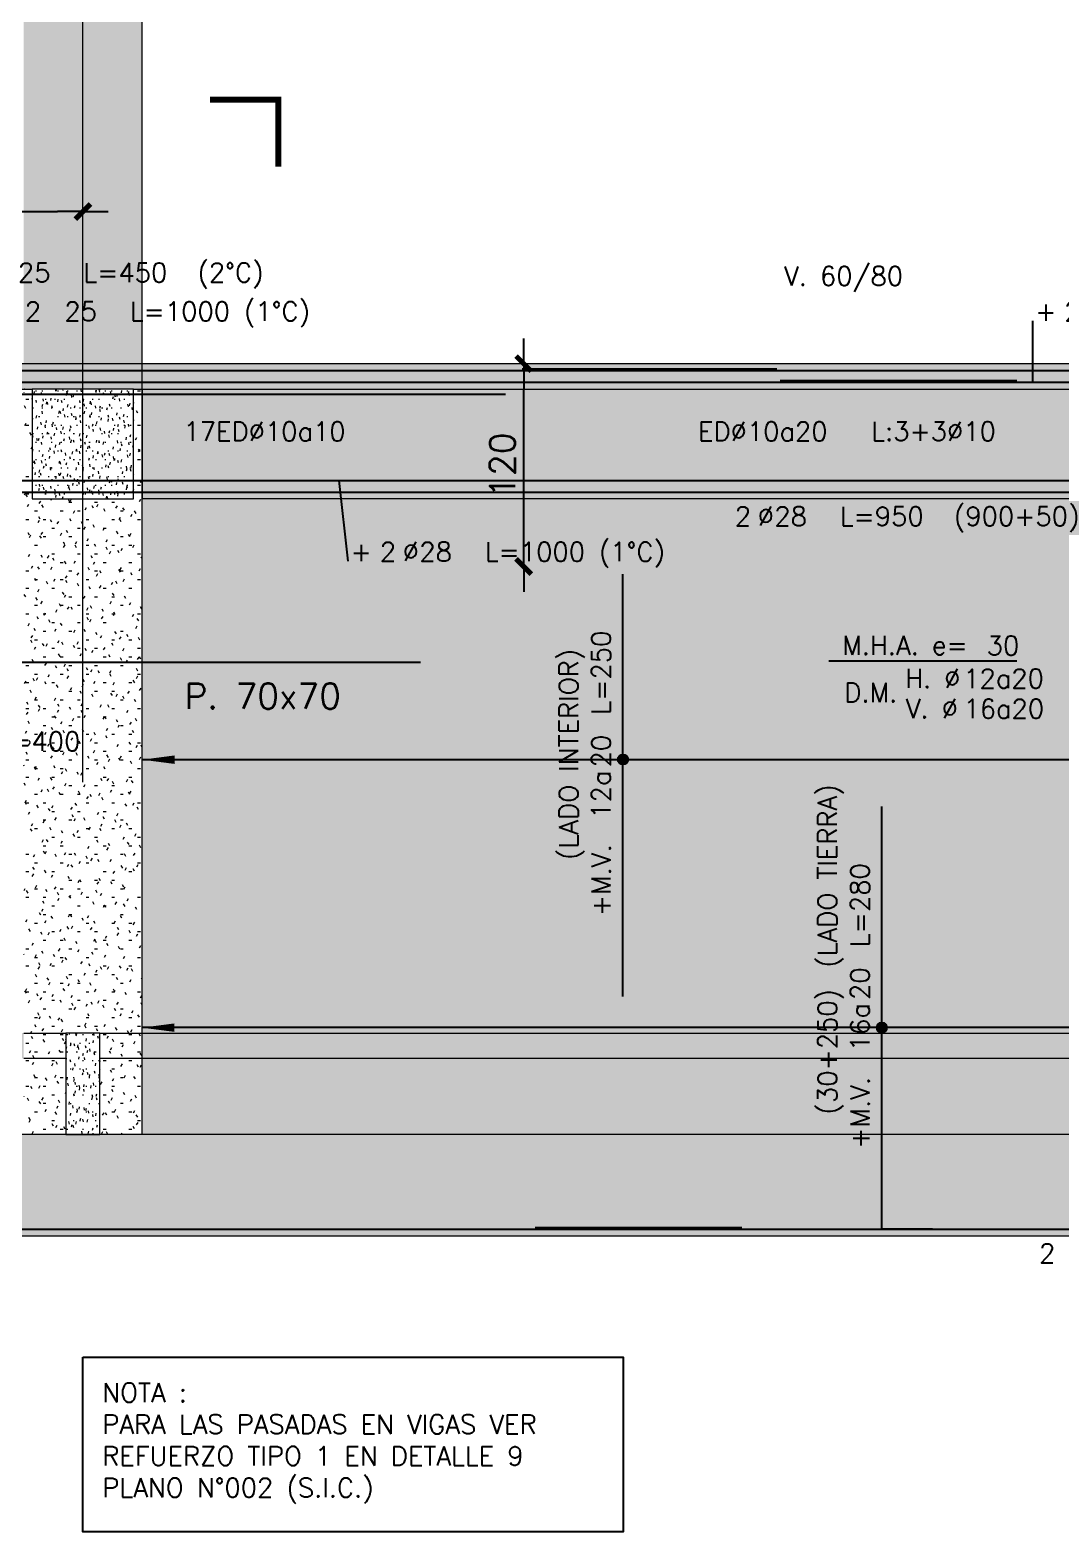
# Model space of a CAD drawing. Extents: x -9609 to 18865, y -11714 to 16567.
# Drawn here: x 2171 to 2780, y 1673 to 2562 of the extents above; entities that cross this region are included whole.
import ezdxf
from ezdxf.enums import TextEntityAlignment as Align

# ---------------------------------------------------------------- set-up
doc = ezdxf.new("R2010")
doc.units = 0
doc.header["$LTSCALE"] = 30
doc.header["$MEASUREMENT"] = 0
doc.linetypes.add('EJEI$0$RLE-PROYECCION', pattern=[0.71438, 0.47625, -0.23813])
doc.layers.get('0').update_dxf_attribs({"linetype": 'CONTINUOUS'})
for name, color, linetype in [('EJEI$0$FE', 7, 'CONTINUOUS'), ('EJEI$0$RLA-CORTES', 5, 'CONTINUOUS'), ('EJEI$0$RLA-FE', 7, 'CONTINUOUS'), ('EJEI$0$RLA-TEXTOS-FE', 9, 'CONTINUOUS'), ('EJEI$0$TEXTOS-FE', 9, 'CONTINUOUS'), ('EJEI$0$TEXTOS1', 9, 'CONTINUOUS')]:
    doc.layers.add(name, color=color, linetype=linetype)
doc.layers.add('EJEI$0$RLA-ACHURADO', color=30, linetype='EJEI$0$RLE-PROYECCION', lineweight=15, transparency=0.7)
for name, color, linetype, lineweight in [('EJEI$0$RLA-CONTORNO', 30, 'CONTINUOUS', 15), ('EJEI$0$RLA-EJES', 1, 'CONTINUOUS', 9), ('EJEI$0$RLA-TEXTOS-1', 9, 'CONTINUOUS', 9)]:
    doc.layers.add(name, color=color, linetype=linetype, lineweight=lineweight)
doc.styles.add('EJEI$0$RomanD', font='romand.shx', dxfattribs={"height": 31.5})
doc.styles.add('EJEI$0$RomanS', font='romans.shx', dxfattribs={"height": 11.25})
doc.styles.add('EJEI$0$Standard', font='txt')
doc.dimstyles.new('EJEI$0$ING-50', dxfattribs={"dimscale": 50, "dimtxt": 0.27, "dimasz": 0.3, "dimexe": 0, "dimexo": 0, "dimgap": 0.1, "dimtad": 1, "dimdec": 1, "dimzin": 12, "dimdsep": 46, "dimtxsty": 'EJEI$0$RomanS', "dimblk": 'EJEI$0$TICK1', "dimblk1": 'EJEI$0$TICK1', "dimblk2": 'EJEI$0$TICK1', "dimcen": 0.09, "dimclrd": 2, "dimclre": 1, "dimclrt": 3, "dimadec": 0, "dimazin": 0, "dimtfac": 1, "dimtdec": 0, "dimtix": 1, "dimtmove": 2, "dimatfit": 3, "dimldrblk": 'EJEI$0$TICK1', "dimfxl": 0, "dimfxlon": 1, "dimtolj": 1, "dimtzin": 0, "dimarcsym": 0})
doc.dimstyles.new('EJEI$0$ING50', dxfattribs={"dimscale": 50, "dimtxt": 0.27, "dimasz": 0.3, "dimexe": 0, "dimexo": 0, "dimgap": 0.1, "dimtad": 1, "dimdec": 1, "dimzin": 12, "dimdsep": 46, "dimtxsty": 'EJEI$0$RomanS', "dimblk": 'EJEI$0$TICK1', "dimblk1": 'EJEI$0$TICK1', "dimblk2": 'EJEI$0$TICK1', "dimcen": 0.09, "dimclrd": 2, "dimclre": 1, "dimclrt": 3, "dimadec": 0, "dimazin": 0, "dimtfac": 1, "dimtdec": 0, "dimtix": 1, "dimtmove": 2, "dimatfit": 3, "dimldrblk": 'EJEI$0$TICK1', "dimfxl": 0, "dimfxlon": 1, "dimtolj": 1, "dimtzin": 0, "dimarcsym": 0})
pattern_1 = [(0, (-2025.082, -1558.006), (7.448, 5.08), [0.614, -4.971, 0.614, -4.971, -29.791]), (0, (-2025.082, -1558.006), (7.448, 5.08), [-11.172, 0.614, -10.557, 0.614, -4.971, -13.034]), (0, (-2025.082, -1558.006), (7.448, 5.08), [-27.929, 0.614, -3.109, 0.614, -8.695]), (101.948, (-2022.289, -1555.466), (-5.3358703, 15.057556), [1.484, -12.007, 1.484, -83.956]), (101.948, (-2022.289, -1555.466), (-5.3358703, 15.057556), [-14.974, -12.007, 1.484, -25.497, -44.968]), (101.948, (-2022.289, -1555.466), (-5.3358703, 15.057556), [-53.962, 1.484, -12.007, 1.484, -29.994]), (101.948, (-2022.289, -1555.466), (-5.3358703, 15.057556), [-68.936, -7.51, 1.484, -21]), (258.052, (-2021.358, -1545.306), (-2.1116062, -20.1370994), [1.484, -12.007, 1.484, -83.956]), (258.052, (-2021.358, -1545.306), (-2.1116062, -20.1370994), [-14.974, -12.007, 1.484, -25.497, -44.968]), (258.052, (-2021.358, -1545.306), (-2.1116062, -20.1370994), [-53.962, 1.484, -12.007, 1.484, -29.994]), (258.052, (-2021.358, -1545.306), (-2.1116062, -20.1370994), [-68.936, -7.51, 1.484, -21])]
pattern_2 = [(0, (-2025.066, -1558.006), (7.448, 5.08), [0.614, -4.972, 0.614, -4.972, -29.792]), (0, (-2025.066, -1558.006), (7.448, 5.08), [-11.172, 0.614, -10.558, 0.614, -4.972, -13.034]), (0, (-2025.066, -1558.006), (7.448, 5.08), [-27.93, 0.614, -3.11, 0.614, -8.696]), (101.949, (-2022.273, -1555.466), (-5.3361331, 15.0574629), [1.484, -12.007, 1.484, -83.956]), (101.949, (-2022.273, -1555.466), (-5.3361331, 15.0574629), [-14.974, -12.007, 1.484, -25.497, -44.968]), (101.949, (-2022.273, -1555.466), (-5.3361331, 15.0574629), [-53.962, 1.484, -12.007, 1.484, -29.994]), (101.949, (-2022.273, -1555.466), (-5.3361331, 15.0574629), [-68.937, -7.51, 1.484, -21]), (258.051, (-2021.342, -1545.306), (-2.1119577, -20.1370625), [1.484, -12.007, 1.484, -83.956]), (258.051, (-2021.342, -1545.306), (-2.1119577, -20.1370625), [-14.974, -12.007, 1.484, -25.497, -44.968]), (258.051, (-2021.342, -1545.306), (-2.1119577, -20.1370625), [-53.962, 1.484, -12.007, 1.484, -29.994]), (258.051, (-2021.342, -1545.306), (-2.1119577, -20.1370625), [-68.937, -7.51, 1.484, -21])]

# ---------------------------------------------------------------- blocks, each defined once
blk = doc.blocks.new('*U161')
at = {"layer": 'EJEI$0$RLA-FE'}
for p, q in [((0, 0), (950, 0)), ((950, 0), (1000, 0)), ((1000, 0), (1000, 0)), ((1000, 0), (1000, 0))]:
    blk.add_line(p, q, dxfattribs=at)
at = {"layer": 'EJEI$0$RLA-FE', "color": 3, "style": 'EJEI$0$RomanS', "flags": 8}
for tag, p in [('F=', (314.52, -19.89)), ('NUM', (328.93, -19.89))]:
    blk.add_attdef(tag, text='', height=11.25, dxfattribs=at).set_placement(p, align=Align.RIGHT)
at = {"layer": 'EJEI$0$RLA-FE', "color": 3, "style": 'EJEI$0$RomanS'}
for tag, p, flags in [('PHI', (332.82, -19.68), 12), ('DIAM', (342.68, -19.89), 12), ('MINUS', (364.7, -19.89), 13), ('MARK', (378.09, -19.89), 13), ('TEXTO_FE1', (381.39, -19.89), 8), ('TEXTO_FE2', (448.91, -19.88), 8), ('TIPO', (498.8, -57.92), 13), ('NVECES', (484.93, -76.86), 13), ('NUMFE', (488.86, -96.62), 13), ('CAPA', (497.06, -115.74), 13), ('DESPLAZA', (277.18, -134.17), 13), ('ESPACIO', (283.22, -152.53), 13), ('CANT', (297.06, -171.33), 13)]:
    blk.add_attdef(tag, p, '', height=11.25, dxfattribs=dict(at, flags=flags))
blk = doc.blocks.new('*U151')
at = {"layer": 'EJEI$0$RLA-FE'}
blk.add_line((0, 0), (918.21, 0), dxfattribs=at)
at = {"layer": 'EJEI$0$RLA-FE', "color": 3, "style": 'EJEI$0$RomanS', "flags": 8}
for tag, p in [('F=', (408.44, -47.89)), ('NUM', (422.85, -47.89))]:
    blk.add_attdef(tag, text='', height=11.25, dxfattribs=at).set_placement(p, align=Align.RIGHT)
at = {"layer": 'EJEI$0$RLA-FE', "color": 3, "style": 'EJEI$0$RomanS'}
for tag, p, flags in [('PHI', (426.74, -47.68), 12), ('DIAM', (436.6, -47.89), 12), ('MINUS', (458.62, -47.89), 13), ('MARK', (472.01, -47.89), 13), ('TEXTO_FE1', (475.31, -47.89), 8), ('TEXTO_FE2', (542.83, -47.88), 8), ('TIPO', (498.8, -57.92), 13), ('NVECES', (484.93, -76.86), 13), ('NUMFE', (488.86, -96.62), 13), ('CAPA', (497.06, -115.74), 13), ('DESPLAZA', (277.18, -134.17), 13), ('ESPACIO', (283.22, -152.53), 13), ('CANT', (297.06, -171.33), 13)]:
    blk.add_attdef(tag, p, '', height=11.25, dxfattribs=dict(at, flags=flags))
blk = doc.blocks.new('*U153')
at = {"layer": 'EJEI$0$RLA-FE'}
for q in [(0, 0), (818.21, 0)]:
    blk.add_line((0, 0), q, dxfattribs=at)
at = {"layer": 'EJEI$0$RLA-FE', "color": 3, "style": 'EJEI$0$RomanS', "flags": 8}
for tag, p in [('F=', (358.44, -19.89)), ('NUM', (372.85, -19.89))]:
    blk.add_attdef(tag, text='', height=11.25, dxfattribs=at).set_placement(p, align=Align.RIGHT)
at = {"layer": 'EJEI$0$RLA-FE', "color": 3, "style": 'EJEI$0$RomanS'}
for tag, p, flags in [('PHI', (376.74, -19.68), 12), ('DIAM', (386.6, -19.89), 12), ('MINUS', (408.62, -19.89), 13), ('MARK', (422.01, -19.89), 13), ('TEXTO_FE1', (425.31, -19.89), 8), ('TEXTO_FE2', (492.83, -19.88), 8), ('TIPO', (448.8, -57.92), 13), ('NVECES', (434.93, -76.86), 13), ('NUMFE', (438.86, -96.62), 13), ('CAPA', (447.06, -115.74), 13), ('DESPLAZA', (277.18, -134.17), 13), ('ESPACIO', (283.22, -152.53), 13), ('CANT', (297.06, -171.33), 13)]:
    blk.add_attdef(tag, p, '', height=11.25, dxfattribs=dict(at, flags=flags))
blk = doc.blocks.new('*U52')
at = {"layer": 'EJEI$0$RLA-FE'}
for p, q in [((0, 0), (918.21, 0)), ((918.21, 0), (968.21, 0)), ((968.21, 0), (1000, 0)), ((1000, 0), (1000, 0))]:
    blk.add_line(p, q, dxfattribs=at)
at = {"layer": 'EJEI$0$RLA-FE', "color": 3, "style": 'EJEI$0$RomanS', "flags": 8}
for tag, p in [('F=', (408.44, 36.32)), ('NUM', (422.85, 36.32))]:
    blk.add_attdef(tag, text='', height=11.25, dxfattribs=at).set_placement(p, align=Align.RIGHT)
at = {"layer": 'EJEI$0$RLA-FE', "color": 3, "style": 'EJEI$0$RomanS'}
for tag, p, flags in [('PHI', (426.74, 36.54), 14), ('DIAM', (436.6, 36.32), 12), ('MINUS', (458.62, 36.32), 13), ('MARK', (472.01, 36.32), 13), ('TEXTO_FE1', (475.31, 36.32), 8), ('TEXTO_FE2', (542.83, 36.34), 8), ('TIPO', (498.8, -75.78), 13), ('NVECES', (484.93, -94.72), 13), ('NUMFE', (488.86, -114.48), 13), ('CAPA', (497.06, -133.6), 13), ('DESPLAZA', (278.34, -151.59), 13), ('ESPACIO', (284.39, -169.95), 13), ('CANT', (298.23, -188.75), 13)]:
    blk.add_attdef(tag, p, '', height=11.25, dxfattribs=dict(at, flags=flags))
blk = doc.blocks.new('*U53')
at = {"layer": 'EJEI$0$RLA-FE'}
for p, q in [((0, 0), (0, 0)), ((0, 0), (428.21, 0)), ((428.21, 0), (478.21, 0)), ((478.21, 0), (510, 0)), ((510, 0), (510, -40))]:
    blk.add_line(p, q, dxfattribs=at)
at = {"layer": 'EJEI$0$RLA-FE', "color": 3, "style": 'EJEI$0$RomanS', "flags": 8}
for tag, p in [('F=', (163.44, 36.32)), ('NUM', (177.85, 36.32))]:
    blk.add_attdef(tag, text='', height=11.25, dxfattribs=at).set_placement(p, align=Align.RIGHT)
at = {"layer": 'EJEI$0$RLA-FE', "color": 3, "style": 'EJEI$0$RomanS'}
for tag, p, flags in [('PHI', (181.74, 36.54), 14), ('DIAM', (191.6, 36.32), 12), ('MINUS', (213.62, 36.32), 13), ('MARK', (227.01, 36.32), 13), ('TEXTO_FE1', (230.31, 36.32), 8), ('TEXTO_FE2', (297.83, 36.34), 8), ('TIPO', (253.8, -75.78), 13), ('NVECES', (239.93, -94.72), 13), ('NUMFE', (243.86, -114.48), 13), ('CAPA', (252.06, -133.6), 13), ('DESPLAZA', (278.34, -151.59), 13), ('ESPACIO', (284.39, -169.95), 13), ('CANT', (298.23, -188.75), 13)]:
    blk.add_attdef(tag, p, '', height=11.25, dxfattribs=dict(at, flags=flags))
blk = doc.blocks.new('*U54')
at = {"layer": 'EJEI$0$RLA-FE', "color": 6}
blk.add_line((0, 1), (140, 1), dxfattribs=at)
at = {"layer": 'EJEI$0$RLA-FE', "color": 3, "style": 'EJEI$0$RomanS', "flags": 8}
for tag, p in [('(', (55.66, 9.14)), ('EMP', (74.68, 9.14)), (')', (93.99, 9.14))]:
    blk.add_attdef(tag, text='', height=11.25, dxfattribs=at).set_placement(p, align=Align.CENTER)
blk = doc.blocks.new('*U114')
at = {"layer": 'EJEI$0$RLA-FE'}
for p, q in [((0, 0), (918.21, 0)), ((918.21, 0), (968.21, 0)), ((968.21, 0), (1000, 0)), ((1000, 0), (1000, 0))]:
    blk.add_line(p, q, dxfattribs=at)
at = {"layer": 'EJEI$0$RLA-FE', "color": 3, "style": 'EJEI$0$RomanS', "flags": 8}
for tag, p in [('F=', (331.3, 9.32)), ('NUM', (345.71, 9.32))]:
    blk.add_attdef(tag, text='', height=11.25, dxfattribs=at).set_placement(p, align=Align.RIGHT)
at = {"layer": 'EJEI$0$RLA-FE', "color": 3, "style": 'EJEI$0$RomanS'}
for tag, p, flags in [('PHI', (349.6, 9.54), 14), ('DIAM', (359.46, 9.32), 12), ('MINUS', (381.48, 9.32), 13), ('MARK', (394.87, 9.32), 13), ('TEXTO_FE1', (398.17, 9.32), 8), ('TEXTO_FE2', (465.69, 9.34), 8), ('TIPO', (498.8, -75.78), 13), ('NVECES', (484.93, -94.72), 13), ('NUMFE', (488.86, -114.48), 13), ('CAPA', (497.06, -133.6), 13), ('DESPLAZA', (278.34, -151.59), 13), ('ESPACIO', (284.39, -169.95), 13), ('CANT', (298.23, -188.75), 13)]:
    blk.add_attdef(tag, p, '', height=11.25, dxfattribs=dict(at, flags=flags))
blk = doc.blocks.new('*U115')
at = {"layer": 'EJEI$0$RLA-FE'}
for q in [(0, 0), (578.21, 0)]:
    blk.add_line((0, 0), q, dxfattribs=at)
at = {"layer": 'EJEI$0$RLA-FE', "color": 3, "style": 'EJEI$0$RomanS', "flags": 8}
for tag, p in [('F=', (346.1, 9.32)), ('NUM', (360.5, 9.32))]:
    blk.add_attdef(tag, text='', height=11.25, dxfattribs=at).set_placement(p, align=Align.RIGHT)
at = {"layer": 'EJEI$0$RLA-FE', "color": 3, "style": 'EJEI$0$RomanS'}
for tag, p, flags in [('PHI', (364.4, 9.54), 14), ('DIAM', (374.26, 9.32), 12), ('MINUS', (396.27, 9.32), 13), ('MARK', (409.67, 9.32), 13), ('TEXTO_FE1', (412.97, 9.32), 8), ('TEXTO_FE2', (480.49, 9.34), 8), ('TIPO', (328.8, -75.78), 13), ('NVECES', (314.93, -94.72), 13), ('NUMFE', (318.86, -114.48), 13), ('CAPA', (327.06, -133.6), 13), ('DESPLAZA', (278.34, -151.59), 13), ('ESPACIO', (284.39, -169.95), 13), ('CANT', (298.23, -188.75), 13)]:
    blk.add_attdef(tag, p, '', height=11.25, dxfattribs=dict(at, flags=flags))
blk = doc.blocks.new('*U55')
at = {"layer": 'EJEI$0$RLA-FE', "color": 6}
blk.add_line((0, 1), (150.5, 1), dxfattribs=at)
at = {"layer": 'EJEI$0$RLA-FE', "color": 3, "style": 'EJEI$0$RomanS', "flags": 8}
for tag, p in [('(', (60.91, 9.14)), ('EMP', (79.93, 9.14)), (')', (99.24, 9.14))]:
    blk.add_attdef(tag, text='', height=11.25, dxfattribs=at).set_placement(p, align=Align.CENTER)
blk = doc.blocks.new('*U43')
at = {"layer": 'EJEI$0$RLA-FE'}
for p, q in [((0, 0), (0, 0)), ((0, 0), (368.21, 0)), ((368.21, 0), (418.21, 0)), ((418.21, 0), (450, 0)), ((450, 0), (450, 0))]:
    blk.add_line(p, q, dxfattribs=at)
at = {"layer": 'EJEI$0$RLA-FE', "color": 3, "style": 'EJEI$0$RomanS', "flags": 8}
for tag, p in [('F=', (133.44, 66.32)), ('NUM', (147.85, 66.32))]:
    blk.add_attdef(tag, text='', height=11.25, dxfattribs=at).set_placement(p, align=Align.RIGHT)
at = {"layer": 'EJEI$0$RLA-FE', "color": 3, "style": 'EJEI$0$RomanS'}
for tag, p, flags in [('PHI', (151.74, 66.54), 14), ('DIAM', (161.6, 66.32), 12), ('MINUS', (183.62, 66.32), 13), ('MARK', (197.01, 66.32), 13), ('TEXTO_FE1', (200.31, 66.32), 8), ('TEXTO_FE2', (267.83, 66.34), 8), ('TIPO', (223.8, -75.78), 13), ('NVECES', (209.93, -94.72), 13), ('NUMFE', (213.86, -114.48), 13), ('CAPA', (222.06, -133.6), 13), ('DESPLAZA', (278.34, -151.59), 13), ('ESPACIO', (284.39, -169.95), 13), ('CANT', (298.23, -188.75), 13)]:
    blk.add_attdef(tag, p, '', height=11.25, dxfattribs=dict(at, flags=flags))
blk = doc.blocks.new('EJEI$0$TICK1')
at = {"color": 2}
for points in [[(0, 0), (-1, 0)], [(0, 0), (1, 0)]]:
    blk.add_lwpolyline(points, dxfattribs=at)
at = {"color": 2, "const_width": 0.2}
blk.add_lwpolyline([(-0.3, -0.3), (0.3, 0.3)], dxfattribs=at)
blk = doc.blocks.new('*D107')
at = {"layer": 'EJEI$0$RLA-FE', "color": 2, "lineweight": -2, "transparency": 16777216}
blk.add_line((-664.82, 85), (-494.82, 85), dxfattribs=at)
at = {"layer": 'EJEI$0$RLA-FE', "color": 2, "lineweight": -2, "transparency": 16777216, "xscale": 15, "yscale": 15, "zscale": 15, "rotation": 180}
blk.add_blockref('EJEI$0$TICK1', (-679.82, 85), dxfattribs=at)
at = {"layer": 'EJEI$0$RLA-FE', "color": 2, "lineweight": -2, "transparency": 16777216, "xscale": 15, "yscale": 15, "zscale": 15}
blk.add_blockref('EJEI$0$TICK1', (-479.82, 85), dxfattribs=at)
at = {"layer": 'EJEI$0$RLA-FE', "color": 3, "transparency": 16777216, "insert": (-579.82, 97.57), "char_height": 15, "attachment_point": 5, "style": 'EJEI$0$RomanS'}
blk.add_mtext('\\A1;200', dxfattribs=at)
blk = doc.blocks.new('*X61')
at = {"color": 0}
for p, q in [((2585, 1329.89), (2585, 1335.36)), ((2587.5, 1330.32), (2587.5, 1337.86)), ((2590, 1330.49), (2590, 1340.36)), ((2592.5, 1330.42), (2592.5, 1338.86)), ((2595, 1330.09), (2595, 1336.36)), ((2597.5, 1329.5), (2597.5, 1333.86)), ((2575, 1325.12), (2575, 1325.36)), ((2577.5, 1326.85), (2577.5, 1327.86)), ((2580, 1328.19), (2580, 1330.36)), ((2582.5, 1329.19), (2582.5, 1332.86)), ((2600, 1328.62), (2600, 1331.36)), ((2602.5, 1327.43), (2602.5, 1328.86)), ((2605, 1325.87), (2605, 1326.36)), ((2607.5, 1323.83), (2607.5, 1323.86))]:
    blk.add_line(p, q, dxfattribs=at)
blk = doc.blocks.new('*U63')
at = {"layer": 'EJEI$0$RLA-CORTES', "color": 2, "linetype": 'Continuous'}
for p, q in [((-112.32, -17.68), (-94.64, -35.36)), ((-94.64, -35.36), (-76.97, -17.68))]:
    blk.add_line(p, q, dxfattribs=at)
at = {"layer": 'EJEI$0$RLA-CORTES', "color": 2, "linetype": 'Continuous', "const_width": 3.5}
blk.add_lwpolyline([(-119.64, 0), (-30, 0)], dxfattribs=at)
at = {"layer": 'EJEI$0$RLA-CORTES', "color": 2, "const_width": 3.51}
blk.add_lwpolyline([(160.47, -39.53), (160.47, 0), (120, 0)], dxfattribs=at)
at = {"layer": 'EJEI$0$RLA-CORTES', "color": 1, "linetype": 'Continuous'}
blk.add_arc((-94.64, 0), 25, 315, 225, dxfattribs=at)
at = {"layer": 'EJEI$0$RLA-CORTES', "color": 2, "linetype": 'Continuous'}
blk.add_arc((-94.64, 0), 25, 225, 315, dxfattribs=at)
at = {"layer": 'EJEI$0$RLA-CORTES', "color": 2, "linetype": 'Continuous', "xscale": -1, "rotation": 180}
blk.add_blockref('*X61', (-2685.14, 1305.5), dxfattribs=at)
at = {"layer": 'EJEI$0$RLA-CORTES', "color": 3, "linetype": 'Continuous', "style": 'EJEI$0$RomanD', "flags": 12}
blk.add_attdef('CORTE', text='', height=13, dxfattribs=at).set_placement((-93.94, 9.42), align=Align.MIDDLE_CENTER)
at = {"layer": 'EJEI$0$RLA-CORTES', "color": 3, "linetype": 'Continuous', "style": 'EJEI$0$Standard', "flags": 12}
blk.add_attdef('PLANO', text='', height=13, dxfattribs=at).set_placement((-92.47, -18.36), align=Align.CENTER)
at = {"layer": 'EJEI$0$RLA-CORTES', "color": 3, "linetype": 'Continuous', "style": 'EJEI$0$RomanD', "flags": 13}
blk.add_attdef('NUM', text='', height=13, dxfattribs=at).set_placement((-18.67, -47.91), align=Align.MIDDLE)
blk = doc.blocks.new('EJEI$0$FLECHA')
at = {"color": 2}
blk.add_lwpolyline([(0, 0, 0, 5, 0), (19.21, 0, 5, 5, 0)], format="xyseb", dxfattribs=at)
blk = doc.blocks.new('*U90')
at = {"layer": 'EJEI$0$RLA-FE'}
h = blk.add_hatch(color=256, dxfattribs=at)
edge = h.paths.add_edge_path()
edge.add_arc((119.19, 0), 3, 0, 360)
at = {"layer": 'EJEI$0$RLA-FE', "color": 1}
blk.add_line((119.19, -382.31), (119.19, 437.69), dxfattribs=at)
at = {"layer": 'EJEI$0$RLA-FE'}
for p, q in [((0, -30), (0, 0)), ((0, 0), (168.21, 0)), ((168.21, 0), (218.21, 0)), ((218.21, 0), (250, 0)), ((250, 0), (250, 0))]:
    blk.add_line(p, q, dxfattribs=at)
blk.add_circle((119.19, 0), 3, dxfattribs=at)
at = {"layer": 'EJEI$0$FE', "color": 1, "rotation": 270}
blk.add_blockref('EJEI$0$FLECHA', (119.19, 437.69), dxfattribs=at)
at = {"layer": 'EJEI$0$RLA-FE', "color": 3, "style": 'EJEI$0$RomanS'}
for tag, flags, p in [('TEXTO_FE2', 8, (142.09, 26.53)), ('+SUPLE', 12, (90.04, 7.32))]:
    blk.add_attdef(tag, text='', height=11.25, dxfattribs=dict(at, flags=flags)).set_placement(p, align=Align.RIGHT)
for tag, p, flags in [('LADO', (154.75, 26.53), 8), ('PHI', (94.08, 7.54), 14), ('A', (124.68, 7.32), 12), ('ESP', (135.58, 7.32), 12), ('MINUS', (160.65, 7.32), 13), ('TEXTO_FE1', (166.84, 7.32), 8), ('MARK', (174.05, 7.32), 13), ('TIPO', (104.59, -50.69), 13), ('NVECES', (90.71, -69.63), 13), ('NUMFE', (94.64, -89.39), 13), ('CAPA', (102.84, -108.51), 13), ('DESPLAZA', (258.97, -126.5), 13), ('ESPACIO', (265.02, -144.86), 13), ('CANT', (278.86, -163.66), 13), ('REC', (283.33, -184.45), 9)]:
    blk.add_attdef(tag, p, '', height=11.25, dxfattribs=dict(at, flags=flags))
at = {"layer": 'EJEI$0$RLA-FE', "color": 3, "style": 'EJEI$0$RomanS', "flags": 12}
blk.add_attdef('DIAM', text='', height=11.25, dxfattribs=at).set_placement((114.88, 7.32), align=Align.CENTER)
blk = doc.blocks.new('*U93')
at = {"layer": 'EJEI$0$RLA-FE'}
h = blk.add_hatch(color=256, dxfattribs=at)
edge = h.paths.add_edge_path()
edge.add_arc((123.42, 0), 3, 0, 360)
at = {"layer": 'EJEI$0$RLA-FE', "color": 1}
blk.add_line((123.42, -279.39), (123.42, 96.61), dxfattribs=at)
at = {"layer": 'EJEI$0$RLA-FE'}
for p, q in [((0, 0), (0, 0)), ((0, 0), (318.21, 0)), ((318.21, 0), (368.21, 0)), ((368.21, 0), (400, 0)), ((400, 0), (400, 0))]:
    blk.add_line(p, q, dxfattribs=at)
blk.add_circle((123.42, 0), 3, dxfattribs=at)
at = {"layer": 'EJEI$0$FE', "color": 1, "rotation": 270}
blk.add_blockref('EJEI$0$FLECHA', (123.42, 96.61), dxfattribs=at)
at = {"layer": 'EJEI$0$FE', "color": 1, "xscale": -1, "rotation": 270}
blk.add_blockref('EJEI$0$FLECHA', (123.42, -279.39), dxfattribs=at)
at = {"layer": 'EJEI$0$RLA-FE', "color": 3, "style": 'EJEI$0$RomanS'}
for tag, flags, p in [('TEXTO_FE2', 8, (38.9, -33.24)), ('+SUPLE', 12, (39.36, -52.45))]:
    blk.add_attdef(tag, text='', height=11.25, dxfattribs=dict(at, flags=flags)).set_placement(p, align=Align.RIGHT)
for tag, p, flags in [('LADO', (50.57, -33.24), 8), ('PHI', (43.4, -52.23), 14), ('A', (102.51, -52.45), 12), ('MINUS', (109.98, -52.45), 13), ('ESP', (113.4, -52.45), 12), ('MARK', (123.37, -52.45), 13), ('TEXTO_FE1', (149.1, -52.45), 8), ('TIPO', (179.59, -50.69), 13), ('NVECES', (165.71, -69.63), 13), ('NUMFE', (169.64, -89.39), 13), ('CAPA', (177.84, -108.51), 13), ('DESPLAZA', (315.97, -126.5), 13), ('ESPACIO', (322.02, -144.86), 13), ('CANT', (335.86, -163.66), 13), ('REC', (340.33, -184.45), 9)]:
    blk.add_attdef(tag, p, '', height=11.25, dxfattribs=dict(at, flags=flags))
at = {"layer": 'EJEI$0$RLA-FE', "color": 3, "style": 'EJEI$0$RomanS', "flags": 12}
blk.add_attdef('DIAM', text='', height=11.25, dxfattribs=at).set_placement((64.2, -52.45), align=Align.CENTER)
blk = doc.blocks.new('*U92')
at = {"layer": 'EJEI$0$RLA-FE'}
h = blk.add_hatch(color=256, dxfattribs=at)
edge = h.paths.add_edge_path()
edge.add_arc((140.3, 0), 3, 0, 360)
at = {"layer": 'EJEI$0$RLA-FE', "color": 1}
blk.add_line((140.16, -535.48), (140.16, 284.52), dxfattribs=at)
at = {"layer": 'EJEI$0$RLA-FE'}
for p, q in [((0, 0), (0, 0)), ((0, 0), (168.21, 0)), ((168.21, 0), (218.21, 0)), ((218.21, 0), (250, 0)), ((250, 0), (250, 0))]:
    blk.add_line(p, q, dxfattribs=at)
blk.add_circle((140.3, 0), 3, dxfattribs=at)
at = {"layer": 'EJEI$0$FE', "color": 1, "rotation": 270}
blk.add_blockref('EJEI$0$FLECHA', (140.16, 284.52), dxfattribs=at)
at = {"layer": 'EJEI$0$RLA-FE', "color": 3, "style": 'EJEI$0$RomanS'}
for tag, flags, p in [('TEXTO_FE2', 8, (142.09, 26.53)), ('+SUPLE', 12, (90.04, 7.32))]:
    blk.add_attdef(tag, text='', height=11.25, dxfattribs=dict(at, flags=flags)).set_placement(p, align=Align.RIGHT)
for tag, p, flags in [('LADO', (80.96, 26.53), 8), ('PHI', (94.08, 7.54), 14), ('A', (124.68, 7.32), 12), ('ESP', (135.58, 7.32), 12), ('MINUS', (160.65, 7.32), 13), ('TEXTO_FE1', (166.84, 7.32), 8), ('MARK', (174.05, 7.32), 13), ('TIPO', (104.59, -50.69), 13), ('NVECES', (90.71, -69.63), 13), ('NUMFE', (94.64, -89.39), 13), ('CAPA', (102.84, -108.51), 13), ('DESPLAZA', (258.97, -126.5), 13), ('ESPACIO', (265.02, -144.86), 13), ('CANT', (278.86, -163.66), 13), ('REC', (283.33, -184.45), 9)]:
    blk.add_attdef(tag, p, '', height=11.25, dxfattribs=dict(at, flags=flags))
at = {"layer": 'EJEI$0$RLA-FE', "color": 3, "style": 'EJEI$0$RomanS', "flags": 12}
blk.add_attdef('DIAM', text='', height=11.25, dxfattribs=at).set_placement((114.88, 7.32), align=Align.CENTER)
blk = doc.blocks.new('*D101')
at = {"layer": 'EJEI$0$RLA-FE', "color": 2, "lineweight": -2, "transparency": 16777216}
blk.add_line((-219.02, -109.97), (-219.02, -20), dxfattribs=at)
at = {"layer": 'EJEI$0$RLA-FE', "color": 2, "lineweight": -2, "transparency": 16777216, "xscale": 15, "yscale": 15, "zscale": 15}
for p, rotation in [((-219.02, -5), 90), ((-219.02, -124.97), 270)]:
    blk.add_blockref('EJEI$0$TICK1', p, dxfattribs=dict(at, rotation=rotation))
at = {"layer": 'EJEI$0$RLA-FE', "color": 3, "transparency": 16777216, "insert": (-231.59, -64.99), "char_height": 15, "attachment_point": 5, "rotation": 90, "style": 'EJEI$0$RomanS'}
blk.add_mtext('\\A1;120', dxfattribs=at)
blk = doc.blocks.new('*U96')
at = {"layer": 'EJEI$0$TEXTOS1', "color": 5}
blk.add_line((-55.6, 0), (55.6, 0), dxfattribs=at)
at = {"layer": 'EJEI$0$TEXTOS-FE', "color": 9, "style": 'EJEI$0$RomanS'}
for s, p in [('H. %%C', (5.91, -15.98)), ('D.M.', (-30.78, -24.35)), ('V. %%C', (5.39, -33.82))]:
    blk.add_text(s, height=11.25, dxfattribs=at).set_placement(p, align=Align.CENTER)
at = {"layer": 'EJEI$0$TEXTOS-FE', "color": 9, "style": 'EJEI$0$RomanS', "flags": 12}
for tag, p in [('MALLA_2', (23.91, -16.08)), ('MALLA_3', (24.04, -33.98))]:
    blk.add_attdef(tag, p, '', height=11.25, dxfattribs=at)
at = {"layer": 'EJEI$0$TEXTOS1', "color": 9, "style": 'EJEI$0$RomanS'}
blk.add_text('M.H.A. e=', height=11.25, dxfattribs=at).set_placement((-10.55, 3.6), align=Align.CENTER)
at = {"layer": 'EJEI$0$TEXTOS1', "color": 9, "style": 'EJEI$0$RomanS', "flags": 12}
blk.add_attdef('ESPESOR', (30.06, 3.44), '', height=11.25, dxfattribs=at)
blk = doc.blocks.new('*U166')
at = {"layer": 'EJEI$0$RLA-FE'}
for p, q in [((0, 0), (1118.21, 0)), ((1118.21, 0), (1168.21, 0)), ((1168.21, 0), (1200, 0)), ((1200, 0), (1200, 0))]:
    blk.add_line(p, q, dxfattribs=at)
at = {"layer": 'EJEI$0$RLA-FE', "color": 3, "style": 'EJEI$0$RomanS', "flags": 8}
for tag, p in [('F=', (508.44, -19.89)), ('NUM', (522.85, -19.89))]:
    blk.add_attdef(tag, text='', height=11.25, dxfattribs=at).set_placement(p, align=Align.RIGHT)
at = {"layer": 'EJEI$0$RLA-FE', "color": 3, "style": 'EJEI$0$RomanS'}
for tag, p, flags in [('PHI', (526.74, -19.68), 12), ('DIAM', (536.6, -19.89), 12), ('MINUS', (558.62, -19.89), 13), ('MARK', (572.01, -19.89), 13), ('TEXTO_FE1', (575.31, -19.89), 8), ('TEXTO_FE2', (642.83, -19.88), 8), ('TIPO', (598.8, -57.92), 13), ('NVECES', (584.93, -76.86), 13), ('NUMFE', (588.86, -96.62), 13), ('CAPA', (597.06, -115.74), 13), ('DESPLAZA', (277.18, -134.17), 13), ('ESPACIO', (283.22, -152.53), 13), ('CANT', (297.06, -171.33), 13)]:
    blk.add_attdef(tag, p, '', height=11.25, dxfattribs=dict(at, flags=flags))
blk = doc.blocks.new('*U167')
at = {"layer": 'EJEI$0$RLA-FE'}
for q in [(0, 0), (688.21, 0)]:
    blk.add_line((0, 0), q, dxfattribs=at)
at = {"layer": 'EJEI$0$RLA-FE', "color": 3, "style": 'EJEI$0$RomanS', "flags": 8}
for tag, p in [('F=', (293.44, -19.89)), ('NUM', (307.85, -19.89))]:
    blk.add_attdef(tag, text='', height=11.25, dxfattribs=at).set_placement(p, align=Align.RIGHT)
at = {"layer": 'EJEI$0$RLA-FE', "color": 3, "style": 'EJEI$0$RomanS'}
for tag, p, flags in [('PHI', (311.74, -19.68), 12), ('DIAM', (321.6, -19.89), 12), ('MINUS', (343.62, -19.89), 13), ('MARK', (357.01, -19.89), 13), ('TEXTO_FE1', (360.31, -19.89), 8), ('TEXTO_FE2', (427.83, -19.88), 8), ('TIPO', (383.8, -57.92), 13), ('NVECES', (369.93, -76.86), 13), ('NUMFE', (373.86, -96.62), 13), ('CAPA', (382.06, -115.74), 13), ('DESPLAZA', (277.18, -134.17), 13), ('ESPACIO', (283.22, -152.53), 13), ('CANT', (297.06, -171.33), 13)]:
    blk.add_attdef(tag, p, '', height=11.25, dxfattribs=dict(at, flags=flags))
blk = doc.blocks.new('*U149')
at = {"layer": 'EJEI$0$RLA-FE', "color": 6}
blk.add_line((0, 1), (122.42, 1), dxfattribs=at)
at = {"layer": 'EJEI$0$RLA-FE', "color": 3, "style": 'EJEI$0$RomanS', "flags": 8}
for tag, p in [('(', (46.87, 9.14)), ('EMP', (65.89, 9.14)), (')', (85.2, 9.14))]:
    blk.add_attdef(tag, text='', height=11.25, dxfattribs=at).set_placement(p, align=Align.CENTER)
blk = doc.blocks.new('EJEI')
at = {"layer": 'EJEI$0$RLA-ACHURADO'}
h = blk.add_hatch(dxfattribs=at)
h.set_pattern_fill('SAND - DENSE', color=256, style=0, pattern_type=2)
h.set_pattern_definition(pattern_1)
h.paths.add_polyline_path([(-514.82, -5), (-444.82, -5), (-444.82, 376), (-449.8, 376), (-449.8, 311), (-509.8, 311), (-509.8, 376), (-514.82, 376), (-514.82, 311)], flags=0)
h = blk.add_hatch(dxfattribs=at)
h.set_pattern_fill('SAND - DENSE', color=256, style=0, pattern_type=2)
h.set_pattern_definition(pattern_2)
h.paths.add_polyline_path([(-1241.82, -20), (-1241.82, -5), (-2211.48, -5), (-2211.48, -20), (-1831.94, -20)], flags=0)
h.paths.add_polyline_path([(-1239.82, -20), (525.18, -20), (525.18, -5), (-1239.82, -5)], flags=0)
h = blk.add_hatch(dxfattribs=at)
h.set_pattern_fill('SAND - DENSE', color=256, style=0, pattern_type=2)
h.set_pattern_definition([(0, (-823.968, -1558.006), (20.32, 5.08), [1.676, -13.564, 1.676, -13.564, -81.28]), (0, (-823.968, -1558.006), (20.32, 5.08), [-30.48, 1.676, -28.804, 1.676, -13.564, -35.56]), (0, (-823.968, -1558.006), (20.32, 5.08), [-76.2, 1.676, -8.484, 1.676, -23.724]), (120, (-816.348, -1555.466), (-14.559409, 15.057636), [1.676, -13.564, 1.676, -13.564, -81.28]), (120, (-816.348, -1555.466), (-14.559409, 15.057636), [-30.48, 1.676, -28.804, 1.676, -13.564, -35.56]), (120, (-816.348, -1555.466), (-14.559409, 15.057636), [-76.2, 1.676, -8.484, 1.676, -23.724]), (240, (-813.808, -1545.306), (-5.760591, -20.137636), [1.676, -13.564, 1.676, -13.564, -81.28]), (240, (-813.808, -1545.306), (-5.760591, -20.137636), [-30.48, 1.676, -28.804, 1.676, -13.564, -35.56]), (240, (-813.808, -1545.306), (-5.760591, -20.137636), [-76.2, 1.676, -8.484, 1.676, -23.724])])
h.paths.add_polyline_path([(-514.82, -461), (-489.8, -461), (-489.8, -401), (-469.8, -401), (-469.8, -461), (-444.82, -461), (-444.82, -20), (-449.8, -20), (-449.8, -85), (-509.8, -85), (-509.8, -20), (-514.82, -20), (-514.82, -457.3)], flags=0)
h = blk.add_hatch(dxfattribs=at)
h.set_pattern_fill('SAND - DENSE', color=256, style=0, pattern_type=2)
h.set_pattern_definition(pattern_1)
h.paths.add_polyline_path([(-509.8, -85), (-449.8, -85), (-449.8, -20), (-509.8, -20)], flags=0)
h = blk.add_hatch(dxfattribs=at)
h.set_pattern_fill('SAND - DENSE', color=256, style=0, pattern_type=2)
h.set_pattern_definition(pattern_1)
h.paths.add_polyline_path([(375.18, -85), (375.18, -20), (-444.8, -20), (-444.8, -85), (-191.25, -85)], flags=0)
h = blk.add_hatch(dxfattribs=at)
h.set_pattern_fill('SAND - DENSE', color=256, style=0, pattern_type=2)
h.set_pattern_definition(pattern_1)
h.paths.add_polyline_path([(260.2, -461), (375.18, -461), (375.18, -85), (-444.8, -85), (-444.82, -461), (-191.25, -461)], flags=0)
h = blk.add_hatch(dxfattribs=at)
h.set_pattern_fill('SAND - DENSE', color=256, style=0, pattern_type=2)
h.set_pattern_definition(pattern_1)
h.paths.add_polyline_path([(-1169.82, -416), (-514.82, -416), (-514.82, -401), (-1169.82, -401)], flags=0)
h.paths.add_polyline_path([(-1831.94, -416), (-1261.82, -416), (-1261.82, -401), (-2218.93, -401), (-2218.93, -416)], flags=0)
h.paths.add_polyline_path([(375.18, -416), (375.18, -401), (-444.82, -401), (-444.82, -416), (-191.25, -416)], flags=0)
h.paths.add_polyline_path([(-1239.82, -416), (-1239.82, -401), (-1241.82, -401.03), (-1241.82, -416)], flags=0)
h = blk.add_hatch(dxfattribs=at)
h.set_pattern_fill('SAND - DENSE', color=256, style=0, pattern_type=2)
h.set_pattern_definition(pattern_2)
h.paths.add_polyline_path([(-469.8, -461), (-469.8, -401), (-489.8, -401), (-489.8, -461)], flags=0)
h = blk.add_hatch(dxfattribs=at)
h.set_pattern_fill('SAND - DENSE', color=256, style=0, pattern_type=2)
h.set_pattern_definition(pattern_2)
h.paths.add_polyline_path([(-1054.8, -521), (260.2, -521), (260.2, -461), (-1054.8, -461)], flags=0)
h.paths.add_polyline_path([(-1354.8, -521), (-1354.8, -461), (-2252.38, -461), (-2252.38, -521), (-1831.94, -521)], flags=0)
at = {"layer": 'EJEI$0$RLA-CONTORNO'}
for p, q in [((-444.82, 376), (-444.82, -5)), ((525.18, -5), (-1239.82, -5)), ((-444.82, -5), (-444.82, -20)), ((-1174.8, -20), (-509.8, -20)), ((-509.8, -20), (-509.8, -85)), ((-449.8, -20), (-509.79, -20)), ((-449.8, -85), (-449.8, -20)), ((-449.8, -20), (380.2, -20)), ((-444.82, -20), (-444.82, -461)), ((-444.8, -20), (-444.8, -85)), ((-509.8, -85), (-449.8, -85)), ((375.18, -85), (-444.8, -85)), ((-514.81, -401), (-489.8, -401)), ((-469.8, -401), (-489.8, -401)), ((-489.8, -401), (-489.8, -461)), ((-469.8, -461), (-469.8, -401)), ((-469.79, -401), (-444.82, -401)), ((-444.82, -401), (375.18, -401)), ((-489.8, -416), (-514.81, -416)), ((-444.82, -416), (-469.8, -416)), ((375.18, -416), (-444.82, -416)), ((-489.8, -461), (-1219.8, -461)), ((-469.8, -461), (-489.8, -461)), ((-489.8, -461), (-469.8, -461)), ((425.18, -461), (-469.8, -461)), ((-1054.8, -521), (260.2, -521))]:
    blk.add_line(p, q, dxfattribs=at)
at = {"layer": 'EJEI$0$RLA-EJES'}
blk.add_line((-479.82, -252.52), (-479.82, 1463), dxfattribs=at)
at = {"layer": 'EJEI$0$RLA-FE', "color": 2}
for p, q in [((82.11, 20.32), (82.11, -16)), ((-322.89, -121.89), (-328.17, -74))]:
    blk.add_line(p, q, dxfattribs=at)
at = {"layer": 'EJEI$0$RLA-TEXTOS-FE'}
blk.add_lwpolyline([(-479.83, -592.72), (-160.2, -592.72), (-160.2, -696.18), (-479.83, -696.18)], close=True, dxfattribs=at)
ref = blk.add_blockref('*U96', (17.12, -180.79))
ref.add_attrib('ESPESOR', ' 30', (47.18, -177.35), dxfattribs={"layer": 'EJEI$0$TEXTOS1', "color": 9, "height": 11.25, "style": 'EJEI$0$RomanS'})
ref.add_attrib('MALLA_2', '12a20', (41.03, -196.87), dxfattribs={"layer": 'EJEI$0$TEXTOS-FE', "color": 9, "height": 11.25, "style": 'EJEI$0$RomanS'})
ref.add_attrib('MALLA_3', '16a20', (41.16, -214.77), dxfattribs={"layer": 'EJEI$0$TEXTOS-FE', "color": 9, "height": 11.25, "style": 'EJEI$0$RomanS'})
at = {"layer": 'EJEI$0$RLA-CORTES'}
ref = blk.add_blockref('*U63', (-524.58, 151.2), dxfattribs=at)
ref.add_attrib('CORTE', 'B', dxfattribs={"color": 3, "linetype": 'Continuous', "height": 13, "style": 'EJEI$0$RomanD'}).set_placement((-618.52, 160.62), align=Align.MIDDLE_CENTER)
ref.add_attrib('PLANO', '-', dxfattribs={"color": 3, "linetype": 'Continuous', "height": 13, "style": 'EJEI$0$Standard'}).set_placement((-617.05, 132.84), align=Align.CENTER)
at = {"layer": 'EJEI$0$RLA-FE'}
ref = blk.add_blockref('*U43', (-679.82, -23), dxfattribs=at)
ref.add_attrib('DIAM', '25', (-518.22, 43.32), dxfattribs={"color": 3, "height": 11.25, "style": 'EJEI$0$RomanS'})
ref.add_attrib('NUM', '4', dxfattribs={"color": 3, "height": 11.25, "style": 'EJEI$0$RomanS'}).set_placement((-531.97, 43.32), align=Align.RIGHT)
ref.add_attrib('TEXTO_FE1', 'L=450', (-479.5, 43.32), dxfattribs={"color": 3, "height": 11.25, "style": 'EJEI$0$RomanS'})
ref.add_attrib('TEXTO_FE2', '(2°C)', (-411.98, 43.34), dxfattribs={"color": 3, "height": 11.25, "style": 'EJEI$0$RomanS'})
ref.add_attrib('F=', '+', dxfattribs={"color": 3, "height": 11.25, "style": 'EJEI$0$RomanS'}).set_placement((-546.38, 43.32), align=Align.RIGHT)
ref = blk.add_blockref('*U52', (-927.32, -16), dxfattribs=at)
ref.add_attrib('DIAM', '25', (-490.72, 20.32), dxfattribs={"color": 3, "height": 11.25, "style": 'EJEI$0$RomanS'})
ref.add_attrib('NUM', '2', dxfattribs={"color": 3, "height": 11.25, "style": 'EJEI$0$RomanS'}).set_placement((-504.47, 20.32), align=Align.RIGHT)
ref.add_attrib('TEXTO_FE1', 'L=1000', (-452, 20.32), dxfattribs={"color": 3, "height": 11.25, "style": 'EJEI$0$RomanS'})
ref.add_attrib('TEXTO_FE2', '(1°C)', (-384.48, 20.34), dxfattribs={"color": 3, "height": 11.25, "style": 'EJEI$0$RomanS'})
ref = blk.add_blockref('*U53', (-67.32, -16), dxfattribs=at)
ref.add_attrib('DIAM', '22', (124.28, 20.32), dxfattribs={"color": 3, "height": 11.25, "style": 'EJEI$0$RomanS'})
ref.add_attrib('NUM', '2', dxfattribs={"color": 3, "height": 11.25, "style": 'EJEI$0$RomanS'}).set_placement((110.53, 20.32), align=Align.RIGHT)
ref.add_attrib('TEXTO_FE1', 'L=550', (163, 20.32), dxfattribs={"color": 3, "height": 11.25, "style": 'EJEI$0$RomanS'})
ref.add_attrib('TEXTO_FE2', '(1°C)(510+40)', (230.52, 20.34), dxfattribs={"color": 3, "height": 11.25, "style": 'EJEI$0$RomanS'})
ref.add_attrib('F=', '+', dxfattribs={"color": 3, "height": 11.25, "style": 'EJEI$0$RomanS'}).set_placement((96.12, 20.32), align=Align.RIGHT)
for name, p in [('*U114', (-1069.32, -9)), ('*U115', (-219.82, -9)), ('*U55', (-219.82, -9)), ('*U54', (-67.32, -16)), ('*U161', (-1237.3, -81)), ('*U166', (-1289.88, -517)), ('*U149', (-212.3, -517))]:
    blk.add_blockref(name, p, dxfattribs=at)
ref = blk.add_blockref('*U153', (-457.32, -81), dxfattribs=at)
ref.add_attrib('DIAM', '28', (-70.72, -100.89), dxfattribs={"color": 3, "height": 11.25, "style": 'EJEI$0$RomanS'})
ref.add_attrib('NUM', '2', dxfattribs={"color": 3, "height": 11.25, "style": 'EJEI$0$RomanS'}).set_placement((-84.47, -100.89), align=Align.RIGHT)
ref.add_attrib('TEXTO_FE1', 'L=950', (-32, -100.89), dxfattribs={"color": 3, "height": 11.25, "style": 'EJEI$0$RomanS'})
ref.add_attrib('TEXTO_FE2', '(900+50)', (35.52, -100.88), dxfattribs={"color": 3, "height": 11.25, "style": 'EJEI$0$RomanS'})
ref.add_attrib('PHI', '%%C', (-80.57, -100.68), dxfattribs={"color": 3, "height": 11.25, "style": 'EJEI$0$RomanS'})
ref = blk.add_blockref('*U151', (-717.32, -74), dxfattribs=at)
ref.add_attrib('DIAM', '28', (-280.72, -121.89), dxfattribs={"color": 3, "height": 11.25, "style": 'EJEI$0$RomanS'})
ref.add_attrib('NUM', '2', dxfattribs={"color": 3, "height": 11.25, "style": 'EJEI$0$RomanS'}).set_placement((-294.47, -121.89), align=Align.RIGHT)
ref.add_attrib('TEXTO_FE1', 'L=1000', (-242, -121.89), dxfattribs={"color": 3, "height": 11.25, "style": 'EJEI$0$RomanS'})
ref.add_attrib('TEXTO_FE2', '(1°C)', (-174.48, -121.88), dxfattribs={"color": 3, "height": 11.25, "style": 'EJEI$0$RomanS'})
ref.add_attrib('PHI', '%%C', (-290.57, -121.68), dxfattribs={"color": 3, "height": 11.25, "style": 'EJEI$0$RomanS'})
ref.add_attrib('F=', '+', dxfattribs={"color": 3, "height": 11.25, "style": 'EJEI$0$RomanS'}).set_placement((-308.88, -121.89), align=Align.RIGHT)
ref = blk.add_blockref('*U93', (-680.01, -181.61), dxfattribs=at)
ref.add_attrib('DIAM', '16', dxfattribs={"color": 3, "height": 11.25, "style": 'EJEI$0$RomanS'}).set_placement((-615.81, -234.06), align=Align.CENTER)
ref.add_attrib('LADO', '(LADO TIERRA)', (-629.44, -214.86), dxfattribs={"color": 3, "height": 11.25, "style": 'EJEI$0$RomanS'})
ref.add_attrib('TEXTO_FE1', 'L=400', (-530.92, -234.06), dxfattribs={"color": 3, "height": 11.25, "style": 'EJEI$0$RomanS'})
ref.add_attrib('+SUPLE', '+M.H.', dxfattribs={"color": 3, "height": 11.25, "style": 'EJEI$0$RomanS'}).set_placement((-640.65, -234.06), align=Align.RIGHT)
ref.add_attrib('A', 'a', (-577.51, -234.06), dxfattribs={"color": 3, "height": 11.25, "style": 'EJEI$0$RomanS'})
ref.add_attrib('ESP', '20', (-566.61, -234.06), dxfattribs={"color": 3, "height": 11.25, "style": 'EJEI$0$RomanS'})
ref = blk.add_blockref('*U92', (-160.26, -379.43), dxfattribs=dict(at, rotation=90))
ref.add_attrib('DIAM', '12', dxfattribs={"color": 3, "height": 11.25, "rotation": 90, "style": 'EJEI$0$RomanS'}).set_placement((-167.58, -264.55), align=Align.CENTER)
ref.add_attrib('LADO', '(LADO INTERIOR)', (-186.79, -298.47), dxfattribs={"color": 3, "height": 11.25, "rotation": 90, "style": 'EJEI$0$RomanS'})
ref.add_attrib('TEXTO_FE1', 'L=250', (-167.58, -212.59), dxfattribs={"color": 3, "height": 11.25, "rotation": 90, "style": 'EJEI$0$RomanS'})
ref.add_attrib('+SUPLE', '+M.V.', dxfattribs={"color": 3, "height": 11.25, "rotation": 90, "style": 'EJEI$0$RomanS'}).set_placement((-167.58, -289.38), align=Align.RIGHT)
ref.add_attrib('A', 'a', (-167.58, -254.74), dxfattribs={"color": 3, "height": 11.25, "rotation": 90, "style": 'EJEI$0$RomanS'})
ref.add_attrib('ESP', '20', (-167.58, -243.85), dxfattribs={"color": 3, "height": 11.25, "rotation": 90, "style": 'EJEI$0$RomanS'})
ref = blk.add_blockref('*U90', (-7.13, -517), dxfattribs=dict(at, rotation=90))
ref.add_attrib('DIAM', '16', dxfattribs={"color": 3, "height": 11.25, "rotation": 90, "style": 'EJEI$0$RomanS'}).set_placement((-14.45, -402.12), align=Align.CENTER)
ref.add_attrib('LADO', '(LADO TIERRA)', (-33.65, -362.25), dxfattribs={"color": 3, "height": 11.25, "rotation": 90, "style": 'EJEI$0$RomanS'})
ref.add_attrib('TEXTO_FE1', 'L=280', (-14.45, -350.16), dxfattribs={"color": 3, "height": 11.25, "rotation": 90, "style": 'EJEI$0$RomanS'})
ref.add_attrib('TEXTO_FE2', '(30+250)', dxfattribs={"color": 3, "height": 11.25, "rotation": 90, "style": 'EJEI$0$RomanS'}).set_placement((-33.65, -374.91), align=Align.RIGHT)
ref.add_attrib('+SUPLE', '+M.V.', dxfattribs={"color": 3, "height": 11.25, "rotation": 90, "style": 'EJEI$0$RomanS'}).set_placement((-14.45, -426.96), align=Align.RIGHT)
ref.add_attrib('A', 'a', (-14.45, -392.32), dxfattribs={"color": 3, "height": 11.25, "rotation": 90, "style": 'EJEI$0$RomanS'})
ref.add_attrib('ESP', '20', (-14.45, -381.42), dxfattribs={"color": 3, "height": 11.25, "rotation": 90, "style": 'EJEI$0$RomanS'})
ref = blk.add_blockref('*U167', (-212.3, -517), dxfattribs=at)
ref.add_attrib('NUM', '2', dxfattribs={"color": 3, "height": 11.25, "style": 'EJEI$0$RomanS'}).set_placement((95.55, -536.89), align=Align.RIGHT)
at = {"layer": 'EJEI$0$RLA-TEXTOS-1', "insert": (-373.4, -194.13), "char_height": 15, "width": 129.8188, "attachment_point": 2, "line_spacing_factor": 0.983083, "style": 'EJEI$0$RomanS'}
blk.add_mtext('P. 70x70', dxfattribs=at)
at = {"layer": 'EJEI$0$RLA-TEXTOS-FE', "color": 9, "style": 'EJEI$0$RomanS'}
for s, p in [('17ED%%C10a10', (-372.35, -50.71)), ('ED%%C10a20', (-77.57, -50.71)), ('L:3+3%%C10', (23.48, -50.56))]:
    blk.add_text(s, height=11.25, dxfattribs=at).set_placement(p, align=Align.CENTER)
at = {"layer": 'EJEI$0$RLA-TEXTOS-FE', "color": 9, "insert": (-29.75, 52.53), "char_height": 11.25, "width": 112.8403, "attachment_point": 2, "line_spacing_factor": 0.941778, "style": 'EJEI$0$RomanS'}
blk.add_mtext('V. 60/80', dxfattribs=at)
at = {"layer": 'EJEI$0$RLA-TEXTOS-FE', "insert": (-468.35, -608.08), "char_height": 11.25, "attachment_point": 1, "style": 'EJEI$0$RomanS'}
blk.add_mtext_dynamic_manual_height_columns('NOTA :\\PPARA LAS PASADAS EN VIGAS VER REFUERZO TIPO 1 EN DETALLE 9 PLANO N°002 (S.I.C.)', width=283.6386, gutter_width=56.25, heights=[0], dxfattribs=at)
at = {"layer": 'EJEI$0$RLA-FE'}
for p1, p2, distance, dimstyle, picture, middle in [((-679.82, -23), (-479.82, -23), 108, 'EJEI$0$ING50', '*D107', (-579.82, 97.57)), ((-173.48, -124.97), (-173.48, -5), 45.54, 'EJEI$0$ING-50', '*D101', (-231.59, -64.99))]:
    dim = blk.add_aligned_dim(p1=p1, p2=p2, distance=distance, dimstyle=dimstyle, dxfattribs=at)
    dim.commit()
    dim.dimension.update_dxf_attribs({"geometry": picture, "text_midpoint": middle})

msp = doc.modelspace()

# ---------------------------------------------------------------- block references
msp.add_blockref('EJEI', (2681.64, 2369.47))

doc.saveas('drawing.dxf')
